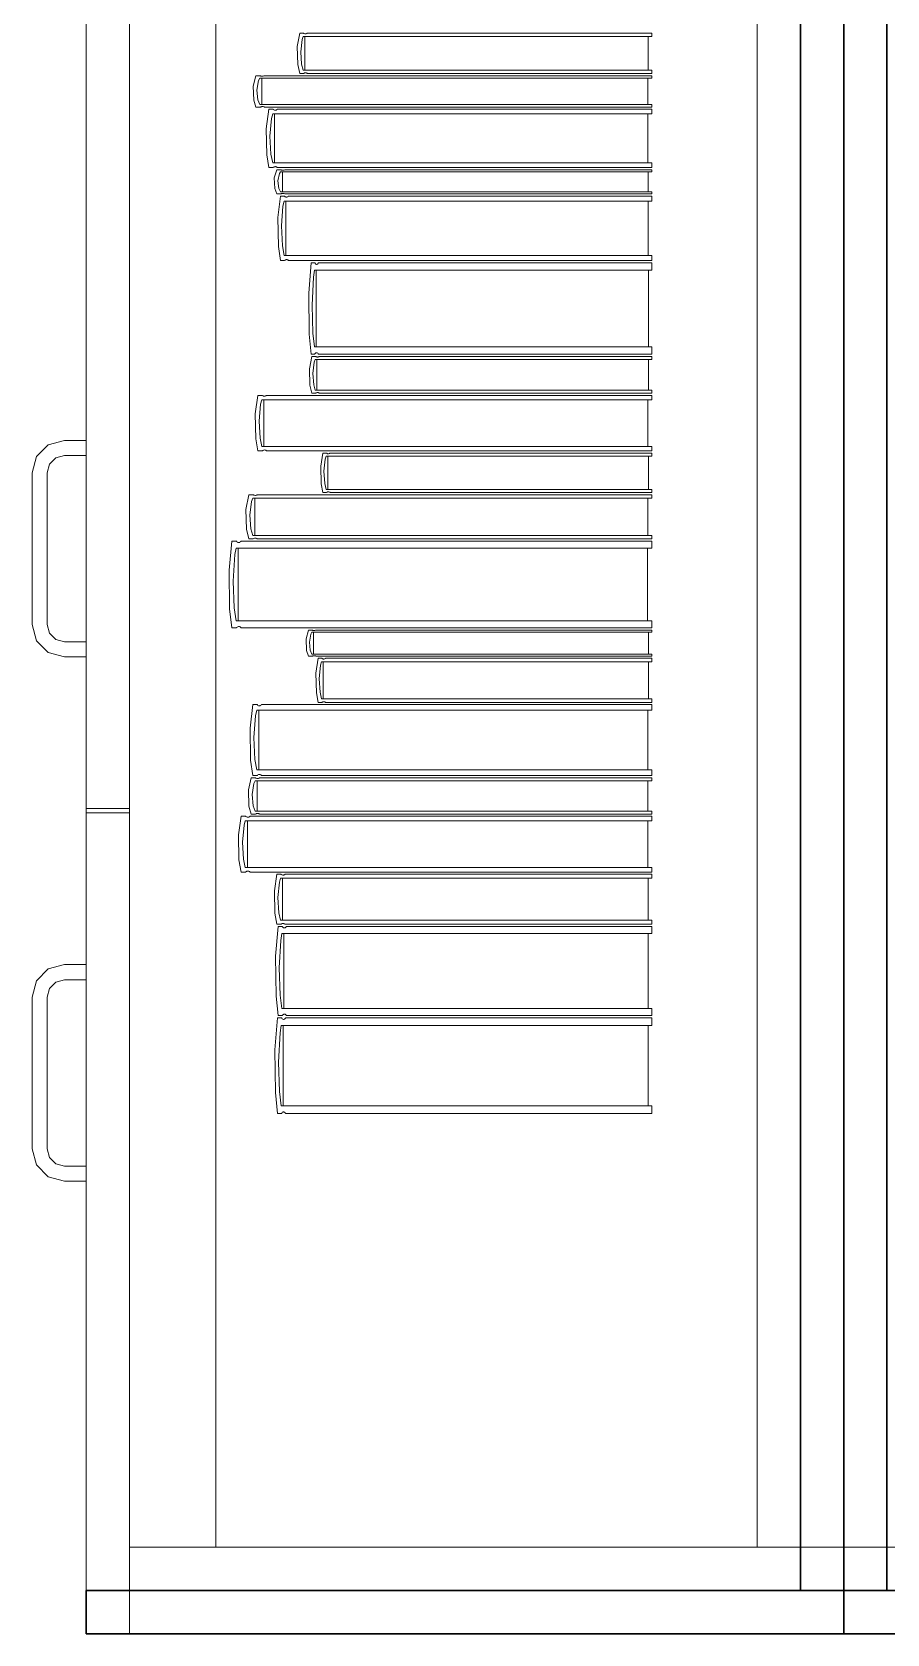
# Model space of a CAD drawing. Header units: inches. Extents: x -19 to 5698, y -728 to 92.
# Drawn here: x 105.296 to 105.691, y 33.5 to 34.24 of the extents above; entities that cross this region are included whole.
import ezdxf

# ---------------------------------------------------------------- set-up
doc = ezdxf.new("R2010")
doc.units = ezdxf.units.IN
doc.header["$MEASUREMENT"] = 0
doc.set_wipeout_variables(frame=1)
doc.linetypes.add('Wipeout_Contour', pattern=[1, 0, -1])
doc.layers.add('Interior - Mobiliario', color=7, linetype='Continuous')

msp = doc.modelspace()

# ---------------------------------------------------------------- linework, layer by layer
at = {"layer": 'Interior - Mobiliario', "color": 175, "linetype": 'Continuous', "lineweight": 13}
for p, q in [((105.34118, 33.52), (105.34118, 34.98)), ((105.65118, 34.98), (105.65118, 33.52)), ((105.69118, 34.98), (105.69118, 33.52)), ((105.34118, 33.54), (105.34118, 34.96)), ((105.38118, 34.96), (105.38118, 33.54)), ((105.63118, 33.54), (105.63118, 34.96)), ((105.32118, 34.24), (105.32118, 33.881)), ((105.34118, 34.24), (105.34118, 33.881)), ((105.41875, 34.23278), (105.41984, 34.239)), ((105.41984, 34.239), (105.42161, 34.239)), ((105.42161, 34.239), (105.42175, 34.2389)), ((105.42175, 34.2389), (105.42196, 34.23879)), ((105.42312, 34.23881), (105.42332, 34.23893)), ((105.42332, 34.23893), (105.42341, 34.239)), ((105.42341, 34.239), (105.58252, 34.239)), ((105.58252, 34.239), (105.58252, 34.23751)), ((105.41895, 34.22444), (105.41875, 34.23278)), ((105.42099, 34.23609), (105.42031, 34.23038)), ((105.42147, 34.23751), (105.42099, 34.23609)), ((105.58252, 34.23751), (105.42147, 34.23751)), ((105.42196, 34.23879), (105.42218, 34.23872)), ((105.42218, 34.23872), (105.42242, 34.23869)), ((105.42228, 34.22184), (105.42228, 34.23751)), ((105.42242, 34.23869), (105.42266, 34.23869)), ((105.42266, 34.23869), (105.4229, 34.23874)), ((105.4229, 34.23874), (105.42312, 34.23881)), ((105.5809, 34.23751), (105.5809, 34.22184)), ((105.41984, 34.22035), (105.41895, 34.22444)), ((105.42031, 34.23038), (105.42072, 34.22464)), ((105.42072, 34.22464), (105.42147, 34.22184)), ((105.39837, 34.21451), (105.3996, 34.21935)), ((105.3996, 34.21935), (105.40158, 34.21935)), ((105.40088, 34.21709), (105.40012, 34.21264)), ((105.40142, 34.21819), (105.40088, 34.21709)), ((105.58252, 34.21819), (105.40142, 34.21819)), ((105.40158, 34.21935), (105.40173, 34.21928)), ((105.40173, 34.21928), (105.40197, 34.21919)), ((105.40197, 34.21919), (105.40223, 34.21914)), ((105.40223, 34.21914), (105.40249, 34.21911)), ((105.40234, 34.206), (105.40234, 34.21819)), ((105.40249, 34.21911), (105.40276, 34.21911)), ((105.40276, 34.21911), (105.40303, 34.21915)), ((105.40303, 34.21915), (105.40328, 34.21921)), ((105.40328, 34.21921), (105.40351, 34.2193)), ((105.40351, 34.2193), (105.40361, 34.21935)), ((105.40361, 34.21935), (105.58252, 34.21935)), ((105.42161, 34.22035), (105.41984, 34.22035)), ((105.42147, 34.22184), (105.58252, 34.22184)), ((105.4217, 34.22043), (105.42161, 34.22035)), ((105.42191, 34.22054), (105.4217, 34.22043)), ((105.42213, 34.22062), (105.42191, 34.22054)), ((105.42237, 34.22066), (105.42213, 34.22062)), ((105.42261, 34.22066), (105.42237, 34.22066)), ((105.42284, 34.22063), (105.42261, 34.22066)), ((105.42307, 34.22056), (105.42284, 34.22063)), ((105.42328, 34.22045), (105.42307, 34.22056)), ((105.42341, 34.22035), (105.42328, 34.22045)), ((105.58252, 34.22035), (105.42341, 34.22035)), ((105.5807, 34.21819), (105.5807, 34.206)), ((105.58252, 34.22184), (105.58252, 34.22035)), ((105.58252, 34.21935), (105.58252, 34.21819)), ((105.39859, 34.20802), (105.39837, 34.21451)), ((105.40012, 34.21264), (105.40058, 34.20817)), ((105.3996, 34.20483), (105.39859, 34.20802)), ((105.40158, 34.20483), (105.3996, 34.20483)), ((105.40058, 34.20817), (105.40142, 34.206)), ((105.40142, 34.206), (105.58252, 34.206)), ((105.40169, 34.20489), (105.40158, 34.20483)), ((105.40192, 34.20498), (105.40169, 34.20489)), ((105.40217, 34.20504), (105.40192, 34.20498)), ((105.40243, 34.20507), (105.40217, 34.20504)), ((105.4027, 34.20508), (105.40243, 34.20507)), ((105.40297, 34.20505), (105.4027, 34.20508)), ((105.40322, 34.20499), (105.40297, 34.20505)), ((105.40346, 34.20491), (105.40322, 34.20499)), ((105.40361, 34.20483), (105.40346, 34.20491)), ((105.58252, 34.20483), (105.40361, 34.20483)), ((105.40442, 34.19485), (105.40561, 34.20383)), ((105.40561, 34.20383), (105.40753, 34.20383)), ((105.40753, 34.20383), (105.40767, 34.20369)), ((105.40767, 34.20369), (105.4079, 34.20354)), ((105.4079, 34.20354), (105.40815, 34.20343)), ((105.40815, 34.20343), (105.40841, 34.20338)), ((105.40841, 34.20338), (105.40867, 34.20339)), ((105.40867, 34.20339), (105.40892, 34.20345)), ((105.40892, 34.20345), (105.40917, 34.20357)), ((105.40917, 34.20357), (105.40939, 34.20373)), ((105.40939, 34.20373), (105.40949, 34.20383)), ((105.40949, 34.20383), (105.58252, 34.20383)), ((105.58252, 34.206), (105.58252, 34.20483)), ((105.58252, 34.20383), (105.58252, 34.20168)), ((105.40464, 34.18281), (105.40442, 34.19485)), ((105.40685, 34.19964), (105.40611, 34.19138)), ((105.40737, 34.20168), (105.40685, 34.19964)), ((105.58252, 34.20168), (105.40737, 34.20168)), ((105.40826, 34.17906), (105.40826, 34.20168)), ((105.40826, 34.20168), (105.58076, 34.20168)), ((105.58076, 34.20168), (105.58076, 34.17906)), ((105.40611, 34.19138), (105.40656, 34.18309)), ((105.40561, 34.17691), (105.40464, 34.18281)), ((105.40656, 34.18309), (105.40737, 34.17906)), ((105.40753, 34.17691), (105.40561, 34.17691)), ((105.40737, 34.17906), (105.58252, 34.17906)), ((105.40763, 34.17701), (105.40753, 34.17691)), ((105.40785, 34.17717), (105.40763, 34.17701)), ((105.40809, 34.17729), (105.40785, 34.17717)), ((105.40835, 34.17735), (105.40809, 34.17729)), ((105.40809, 34.1722), (105.40925, 34.17591)), ((105.58076, 34.17906), (105.40826, 34.17906)), ((105.40861, 34.17736), (105.40835, 34.17735)), ((105.40887, 34.17731), (105.40861, 34.17736)), ((105.40911, 34.1772), (105.40887, 34.17731)), ((105.40934, 34.17705), (105.40911, 34.1772)), ((105.40925, 34.17591), (105.41114, 34.17591)), ((105.40949, 34.17691), (105.40934, 34.17705)), ((105.58252, 34.17691), (105.40949, 34.17691)), ((105.41047, 34.17417), (105.40975, 34.17077)), ((105.41099, 34.17502), (105.41047, 34.17417)), ((105.58252, 34.17502), (105.41099, 34.17502)), ((105.41114, 34.17591), (105.41128, 34.17585)), ((105.41128, 34.17585), (105.4115, 34.17578)), ((105.4115, 34.17578), (105.41175, 34.17574)), ((105.41175, 34.17574), (105.412, 34.17572)), ((105.41185, 34.16568), (105.41185, 34.17502)), ((105.412, 34.17572), (105.41225, 34.17572)), ((105.41225, 34.17572), (105.4125, 34.17575)), ((105.4125, 34.17575), (105.41274, 34.1758)), ((105.41274, 34.1758), (105.41296, 34.17586)), ((105.41296, 34.17586), (105.41306, 34.17591)), ((105.41306, 34.17591), (105.58252, 34.17591)), ((105.58079, 34.17502), (105.58079, 34.16568)), ((105.58252, 34.17906), (105.58252, 34.17691)), ((105.58252, 34.17591), (105.58252, 34.17502)), ((105.40831, 34.16723), (105.40809, 34.1722)), ((105.40925, 34.16479), (105.40831, 34.16723)), ((105.40975, 34.17077), (105.41019, 34.16734)), ((105.41019, 34.16734), (105.41099, 34.16568)), ((105.41099, 34.16568), (105.58252, 34.16568)), ((105.41145, 34.1649), (105.41123, 34.16483)), ((105.41169, 34.16495), (105.41145, 34.1649)), ((105.41194, 34.16497), (105.41169, 34.16495)), ((105.4122, 34.16498), (105.41194, 34.16497)), ((105.41245, 34.16496), (105.4122, 34.16498)), ((105.41269, 34.16491), (105.41245, 34.16496)), ((105.41291, 34.16485), (105.41269, 34.16491)), ((105.58252, 34.16568), (105.58252, 34.16479)), ((105.41114, 34.16479), (105.40925, 34.16479)), ((105.40977, 34.15384), (105.41093, 34.16379)), ((105.41093, 34.16379), (105.41279, 34.16379)), ((105.41123, 34.16483), (105.41114, 34.16479)), ((105.41213, 34.15914), (105.41142, 34.14999)), ((105.41264, 34.1614), (105.41213, 34.15914)), ((105.58252, 34.1614), (105.41264, 34.1614)), ((105.41279, 34.16379), (105.41293, 34.16363)), ((105.41306, 34.16479), (105.41291, 34.16485)), ((105.41293, 34.16363), (105.41316, 34.16346)), ((105.58252, 34.16479), (105.41306, 34.16479)), ((105.41316, 34.16346), (105.41339, 34.16335)), ((105.41339, 34.16335), (105.41364, 34.16329)), ((105.4135, 34.13634), (105.4135, 34.1614)), ((105.41364, 34.16329), (105.4139, 34.1633)), ((105.4139, 34.1633), (105.41415, 34.16337)), ((105.41415, 34.16337), (105.41438, 34.16349)), ((105.41438, 34.16349), (105.4146, 34.16368)), ((105.4146, 34.16368), (105.41469, 34.16379)), ((105.41469, 34.16379), (105.58252, 34.16379)), ((105.58081, 34.1614), (105.58081, 34.13634)), ((105.58252, 34.16379), (105.58252, 34.1614)), ((105.40999, 34.1405), (105.40977, 34.15384)), ((105.41142, 34.14999), (105.41185, 34.14081)), ((105.41093, 34.13396), (105.40999, 34.1405)), ((105.41185, 34.14081), (105.41264, 34.13634)), ((105.41264, 34.13634), (105.58252, 34.13634)), ((105.58252, 34.13634), (105.58252, 34.13396)), ((105.41279, 34.13396), (105.41093, 34.13396)), ((105.41289, 34.13407), (105.41279, 34.13396)), ((105.4131, 34.13425), (105.41289, 34.13407)), ((105.41334, 34.13438), (105.4131, 34.13425)), ((105.41359, 34.13445), (105.41334, 34.13438)), ((105.41384, 34.13446), (105.41359, 34.13445)), ((105.41409, 34.1344), (105.41384, 34.13446)), ((105.41433, 34.13429), (105.41409, 34.1344)), ((105.41455, 34.13412), (105.41433, 34.13429)), ((105.41469, 34.13396), (105.41455, 34.13412)), ((105.58252, 34.13396), (105.41469, 34.13396)), ((105.42403, 34.11889), (105.42509, 34.13296)), ((105.42509, 34.13296), (105.4268, 34.13296)), ((105.42666, 34.12958), (105.42619, 34.12638)), ((105.58252, 34.12958), (105.42666, 34.12958)), ((105.4268, 34.13296), (105.42693, 34.13273)), ((105.42693, 34.13273), (105.42713, 34.13249)), ((105.42713, 34.13249), (105.42735, 34.13233)), ((105.42735, 34.13233), (105.42758, 34.13225)), ((105.42745, 34.09414), (105.42745, 34.12958)), ((105.42758, 34.13225), (105.42781, 34.13226)), ((105.42781, 34.13226), (105.42804, 34.13236)), ((105.42804, 34.13236), (105.42825, 34.13254)), ((105.42825, 34.13254), (105.42845, 34.13279)), ((105.42845, 34.13279), (105.42854, 34.13296)), ((105.42854, 34.13296), (105.58252, 34.13296)), ((105.58095, 34.12958), (105.58095, 34.09414)), ((105.58252, 34.13296), (105.58252, 34.12958)), ((105.42619, 34.12638), (105.42554, 34.11344)), ((105.42422, 34.10002), (105.42403, 34.11889)), ((105.42554, 34.11344), (105.42594, 34.10046)), ((105.42509, 34.09076), (105.42422, 34.10002)), ((105.42594, 34.10046), (105.42666, 34.09414)), ((105.42666, 34.09414), (105.58252, 34.09414)), ((105.42708, 34.09118), (105.42688, 34.09093)), ((105.4273, 34.09136), (105.42708, 34.09118)), ((105.42753, 34.09146), (105.4273, 34.09136)), ((105.42776, 34.09147), (105.42753, 34.09146)), ((105.42799, 34.09139), (105.42776, 34.09147)), ((105.42821, 34.09123), (105.42799, 34.09139)), ((105.42841, 34.09099), (105.42821, 34.09123)), ((105.42854, 34.09076), (105.42841, 34.09099)), ((105.58252, 34.09414), (105.58252, 34.09076)), ((105.42442, 34.0841), (105.42547, 34.08976)), ((105.42461, 34.07651), (105.42442, 34.0841)), ((105.4268, 34.09076), (105.42509, 34.09076)), ((105.42547, 34.08976), (105.42718, 34.08976)), ((105.42658, 34.08712), (105.42592, 34.08191)), ((105.42704, 34.0884), (105.42658, 34.08712)), ((105.42688, 34.09093), (105.4268, 34.09076)), ((105.58252, 34.0884), (105.42704, 34.0884)), ((105.42718, 34.08976), (105.42731, 34.08967)), ((105.42731, 34.08967), (105.42751, 34.08958)), ((105.42751, 34.08958), (105.42773, 34.08951)), ((105.42773, 34.08951), (105.42796, 34.08948)), ((105.42783, 34.07414), (105.42783, 34.0884)), ((105.42796, 34.08948), (105.42819, 34.08948)), ((105.42819, 34.08948), (105.42842, 34.08952)), ((105.42842, 34.08952), (105.42863, 34.08959)), ((105.58252, 34.09076), (105.42854, 34.09076)), ((105.42863, 34.08959), (105.42883, 34.0897)), ((105.42883, 34.0897), (105.42892, 34.08976)), ((105.42892, 34.08976), (105.58252, 34.08976)), ((105.58095, 34.0884), (105.58095, 34.07414)), ((105.58252, 34.08976), (105.58252, 34.0884)), ((105.42547, 34.07278), (105.42461, 34.07651)), ((105.42592, 34.08191), (105.42632, 34.07668)), ((105.42632, 34.07668), (105.42704, 34.07414)), ((105.39932, 34.06323), (105.40054, 34.07178)), ((105.40054, 34.07178), (105.40252, 34.07178)), ((105.40236, 34.06973), (105.40182, 34.06778)), ((105.58252, 34.06973), (105.40236, 34.06973)), ((105.40252, 34.07178), (105.40267, 34.07164)), ((105.40267, 34.07164), (105.4029, 34.0715)), ((105.4029, 34.0715), (105.40315, 34.0714)), ((105.40315, 34.0714), (105.40342, 34.07135)), ((105.40327, 34.04818), (105.40327, 34.06973)), ((105.40342, 34.07135), (105.40369, 34.07136)), ((105.40369, 34.07136), (105.40395, 34.07142)), ((105.40395, 34.07142), (105.4042, 34.07153)), ((105.4042, 34.07153), (105.40443, 34.07168)), ((105.40443, 34.07168), (105.40453, 34.07178)), ((105.40453, 34.07178), (105.58252, 34.07178)), ((105.42718, 34.07278), (105.42547, 34.07278)), ((105.42704, 34.07414), (105.58252, 34.07414)), ((105.42727, 34.07285), (105.42718, 34.07278)), ((105.42746, 34.07295), (105.42727, 34.07285)), ((105.42768, 34.07302), (105.42746, 34.07295)), ((105.42791, 34.07306), (105.42768, 34.07302)), ((105.42814, 34.07307), (105.42791, 34.07306)), ((105.42837, 34.07303), (105.42814, 34.07307)), ((105.42859, 34.07297), (105.42837, 34.07303)), ((105.42879, 34.07287), (105.42859, 34.07297)), ((105.42892, 34.07278), (105.42879, 34.07287)), ((105.58252, 34.07278), (105.42892, 34.07278)), ((105.5807, 34.06973), (105.5807, 34.04818)), ((105.58252, 34.07414), (105.58252, 34.07278)), ((105.58252, 34.07178), (105.58252, 34.06973)), ((105.39954, 34.05175), (105.39932, 34.06323)), ((105.40182, 34.06778), (105.40106, 34.05992)), ((105.40106, 34.05992), (105.40152, 34.05202)), ((105.29819, 34.0435), (105.30368, 34.04899)), ((105.30368, 34.04899), (105.31118, 34.051)), ((105.31118, 34.051), (105.32118, 34.051)), ((105.32118, 34.051), (105.32118, 34.044)), ((105.40054, 34.04613), (105.39954, 34.05175)), ((105.40152, 34.05202), (105.40236, 34.04818)), ((105.40236, 34.04818), (105.58252, 34.04818)), ((105.58252, 34.04818), (105.58252, 34.04613)), ((105.29618, 34.036), (105.29819, 34.0435)), ((105.30425, 34.04), (105.30318, 34.036)), ((105.30718, 34.04293), (105.30425, 34.04)), ((105.31118, 34.044), (105.30718, 34.04293)), ((105.32118, 34.044), (105.31118, 34.044)), ((105.40252, 34.04613), (105.40054, 34.04613)), ((105.40262, 34.04623), (105.40252, 34.04613)), ((105.40285, 34.04638), (105.40262, 34.04623)), ((105.4031, 34.04649), (105.40285, 34.04638)), ((105.40336, 34.04655), (105.4031, 34.04649)), ((105.40363, 34.04656), (105.40336, 34.04655)), ((105.40389, 34.04651), (105.40363, 34.04656)), ((105.40415, 34.04641), (105.40389, 34.04651)), ((105.40438, 34.04627), (105.40415, 34.04641)), ((105.40453, 34.04613), (105.40438, 34.04627)), ((105.58252, 34.04613), (105.40453, 34.04613)), ((105.42955, 34.03906), (105.43057, 34.04513)), ((105.43057, 34.04513), (105.43222, 34.04513)), ((105.43164, 34.04229), (105.43101, 34.03671)), ((105.43209, 34.04367), (105.43164, 34.04229)), ((105.58252, 34.04367), (105.43209, 34.04367)), ((105.43222, 34.04513), (105.43235, 34.04503)), ((105.43235, 34.04503), (105.43255, 34.04493)), ((105.43255, 34.04493), (105.43276, 34.04486)), ((105.43276, 34.04486), (105.43298, 34.04482)), ((105.43285, 34.02839), (105.43285, 34.04367)), ((105.43298, 34.04482), (105.4332, 34.04483)), ((105.4332, 34.04483), (105.43342, 34.04487)), ((105.43342, 34.04487), (105.43363, 34.04495)), ((105.43363, 34.04495), (105.43382, 34.04506)), ((105.43382, 34.04506), (105.43391, 34.04513)), ((105.43391, 34.04513), (105.58252, 34.04513)), ((105.58101, 34.04367), (105.58101, 34.02839)), ((105.58252, 34.04513), (105.58252, 34.04367)), ((105.29618, 33.966), (105.29618, 34.036)), ((105.30318, 34.036), (105.30318, 33.966)), ((105.42974, 34.03092), (105.42955, 34.03906)), ((105.43101, 34.03671), (105.43139, 34.03111)), ((105.39503, 34.01912), (105.39628, 34.02593)), ((105.39628, 34.02593), (105.39831, 34.02593)), ((105.39831, 34.02593), (105.39846, 34.02583)), ((105.39846, 34.02583), (105.3987, 34.02571)), ((105.3987, 34.02571), (105.39896, 34.02563)), ((105.39896, 34.02563), (105.39923, 34.02559)), ((105.39923, 34.02559), (105.39951, 34.0256)), ((105.39951, 34.0256), (105.39978, 34.02564)), ((105.39978, 34.02564), (105.40003, 34.02573)), ((105.40003, 34.02573), (105.40027, 34.02586)), ((105.40027, 34.02586), (105.40037, 34.02593)), ((105.40037, 34.02593), (105.58252, 34.02593)), ((105.43057, 34.02693), (105.42974, 34.03092)), ((105.43222, 34.02693), (105.43057, 34.02693)), ((105.43139, 34.03111), (105.43209, 34.02839)), ((105.43209, 34.02839), (105.58252, 34.02839)), ((105.43231, 34.02701), (105.43222, 34.02693)), ((105.4325, 34.02712), (105.43231, 34.02701)), ((105.43271, 34.02719), (105.4325, 34.02712)), ((105.43293, 34.02723), (105.43271, 34.02719)), ((105.43315, 34.02724), (105.43293, 34.02723)), ((105.43337, 34.02721), (105.43315, 34.02724)), ((105.43359, 34.02714), (105.43337, 34.02721)), ((105.43378, 34.02703), (105.43359, 34.02714)), ((105.43391, 34.02693), (105.43378, 34.02703)), ((105.58252, 34.02693), (105.43391, 34.02693)), ((105.58252, 34.02839), (105.58252, 34.02693)), ((105.58252, 34.02593), (105.58252, 34.0243)), ((105.39527, 34.00997), (105.39503, 34.01912)), ((105.39759, 34.02275), (105.39682, 34.01648)), ((105.39815, 34.0243), (105.39759, 34.02275)), ((105.58252, 34.0243), (105.39815, 34.0243)), ((105.39908, 34.00712), (105.39908, 34.0243)), ((105.58066, 34.0243), (105.58066, 34.00712)), ((105.39628, 34.00549), (105.39527, 34.00997)), ((105.39682, 34.01648), (105.39729, 34.01018)), ((105.39729, 34.01018), (105.39815, 34.00712)), ((105.38721, 33.99113), (105.38852, 34.00449)), ((105.38852, 34.00449), (105.39062, 34.00449)), ((105.39062, 34.00449), (105.39078, 34.00427)), ((105.39078, 34.00427), (105.39103, 34.00404)), ((105.39103, 34.00404), (105.3913, 34.00389)), ((105.3913, 34.00389), (105.39159, 34.00382)), ((105.39159, 34.00382), (105.39187, 34.00383)), ((105.39187, 34.00383), (105.39215, 34.00392)), ((105.39215, 34.00392), (105.39242, 34.00409)), ((105.39242, 34.00409), (105.39266, 34.00433)), ((105.39266, 34.00433), (105.39277, 34.00449)), ((105.39277, 34.00449), (105.58252, 34.00449)), ((105.39831, 34.00549), (105.39628, 34.00549)), ((105.39815, 34.00712), (105.58252, 34.00712)), ((105.39841, 34.00556), (105.39831, 34.00549)), ((105.39865, 34.00569), (105.39841, 34.00556)), ((105.3989, 34.00578), (105.39865, 34.00569)), ((105.39917, 34.00582), (105.3989, 34.00578)), ((105.39945, 34.00583), (105.39917, 34.00582)), ((105.39972, 34.00579), (105.39945, 34.00583)), ((105.39998, 34.00571), (105.39972, 34.00579)), ((105.40022, 34.00559), (105.39998, 34.00571)), ((105.40037, 34.00549), (105.40022, 34.00559)), ((105.58252, 34.00549), (105.40037, 34.00549)), ((105.58252, 34.00712), (105.58252, 34.00549)), ((105.58252, 34.00449), (105.58252, 34.00128)), ((105.38988, 33.99824), (105.38907, 33.98596)), ((105.39046, 34.00128), (105.38988, 33.99824)), ((105.58252, 34.00128), (105.39046, 34.00128)), ((105.39143, 33.96764), (105.39143, 34.00128)), ((105.58058, 34.00128), (105.58058, 33.96764)), ((105.38745, 33.97322), (105.38721, 33.99113)), ((105.38907, 33.98596), (105.38956, 33.97363)), ((105.38852, 33.96443), (105.38745, 33.97322)), ((105.38956, 33.97363), (105.39046, 33.96764)), ((105.29819, 33.9585), (105.29618, 33.966)), ((105.30318, 33.966), (105.30425, 33.962)), ((105.39046, 33.96764), (105.58252, 33.96764)), ((105.58252, 33.96764), (105.58252, 33.96443)), ((105.30368, 33.95301), (105.29819, 33.9585)), ((105.30425, 33.962), (105.30718, 33.95907)), ((105.30718, 33.95907), (105.31118, 33.958)), ((105.31118, 33.958), (105.32118, 33.958)), ((105.32118, 33.958), (105.32118, 33.951)), ((105.39062, 33.96443), (105.38852, 33.96443)), ((105.39073, 33.96459), (105.39062, 33.96443)), ((105.39098, 33.96483), (105.39073, 33.96459)), ((105.39124, 33.965), (105.39098, 33.96483)), ((105.39152, 33.96509), (105.39124, 33.965)), ((105.39181, 33.9651), (105.39152, 33.96509)), ((105.39209, 33.96503), (105.39181, 33.9651)), ((105.39236, 33.96488), (105.39209, 33.96503)), ((105.39261, 33.96465), (105.39236, 33.96488)), ((105.39277, 33.96443), (105.39261, 33.96465)), ((105.58252, 33.96443), (105.39277, 33.96443)), ((105.42283, 33.95942), (105.4239, 33.96343)), ((105.42303, 33.95403), (105.42283, 33.95942)), ((105.4239, 33.96343), (105.42562, 33.96343)), ((105.42501, 33.96156), (105.42435, 33.95786)), ((105.42435, 33.95786), (105.42476, 33.95416)), ((105.42548, 33.96247), (105.42501, 33.96156)), ((105.58252, 33.96247), (105.42548, 33.96247)), ((105.42562, 33.96343), (105.42575, 33.96337)), ((105.42575, 33.96337), (105.42596, 33.9633)), ((105.42596, 33.9633), (105.42618, 33.96325)), ((105.42618, 33.96325), (105.42641, 33.96323)), ((105.42628, 33.95236), (105.42628, 33.96247)), ((105.42641, 33.96323), (105.42664, 33.96323)), ((105.42664, 33.96323), (105.42687, 33.96326)), ((105.42687, 33.96326), (105.42709, 33.96331)), ((105.42709, 33.96331), (105.42729, 33.96339)), ((105.42729, 33.96339), (105.42738, 33.96343)), ((105.42738, 33.96343), (105.58252, 33.96343)), ((105.58094, 33.96247), (105.58094, 33.95236)), ((105.58252, 33.96343), (105.58252, 33.96247)), ((105.31118, 33.951), (105.30368, 33.95301)), ((105.32118, 33.951), (105.31118, 33.951)), ((105.4239, 33.95139), (105.42303, 33.95403)), ((105.42562, 33.95139), (105.4239, 33.95139)), ((105.42476, 33.95416), (105.42548, 33.95236)), ((105.42548, 33.95236), (105.58252, 33.95236)), ((105.42571, 33.95144), (105.42562, 33.95139)), ((105.42591, 33.95151), (105.42571, 33.95144)), ((105.42613, 33.95156), (105.42591, 33.95151)), ((105.42636, 33.95159), (105.42613, 33.95156)), ((105.42659, 33.95159), (105.42636, 33.95159)), ((105.42682, 33.95157), (105.42659, 33.95159)), ((105.42704, 33.95153), (105.42682, 33.95157)), ((105.42725, 33.95146), (105.42704, 33.95153)), ((105.42738, 33.95139), (105.42725, 33.95146)), ((105.58252, 33.95139), (105.42738, 33.95139)), ((105.58252, 33.95236), (105.58252, 33.95139)), ((105.42738, 33.9436), (105.42841, 33.95039)), ((105.42757, 33.93448), (105.42738, 33.9436)), ((105.42841, 33.95039), (105.43009, 33.95039)), ((105.4295, 33.94722), (105.42885, 33.94097)), ((105.42995, 33.94876), (105.4295, 33.94722)), ((105.58252, 33.94876), (105.42995, 33.94876)), ((105.43009, 33.95039), (105.43021, 33.95028)), ((105.43021, 33.95028), (105.43041, 33.95017)), ((105.43041, 33.95017), (105.43063, 33.95009)), ((105.43063, 33.95009), (105.43085, 33.95005)), ((105.43072, 33.93164), (105.43072, 33.94876)), ((105.43085, 33.95005), (105.43108, 33.95006)), ((105.43108, 33.95006), (105.4313, 33.9501)), ((105.4313, 33.9501), (105.43151, 33.95019)), ((105.43151, 33.95019), (105.43171, 33.95031)), ((105.43171, 33.95031), (105.43179, 33.95039)), ((105.43179, 33.95039), (105.58252, 33.95039)), ((105.58098, 33.94876), (105.58098, 33.93164)), ((105.58252, 33.95039), (105.58252, 33.94876)), ((105.42885, 33.94097), (105.42924, 33.9347)), ((105.39695, 33.91808), (105.39818, 33.92901)), ((105.39818, 33.92901), (105.40019, 33.92901)), ((105.40019, 33.92901), (105.40034, 33.92884)), ((105.40034, 33.92884), (105.40058, 33.92865)), ((105.40058, 33.92865), (105.40083, 33.92853)), ((105.40083, 33.92853), (105.4011, 33.92847)), ((105.4011, 33.92847), (105.40137, 33.92847)), ((105.40137, 33.92847), (105.40164, 33.92855)), ((105.40164, 33.92855), (105.40189, 33.92869)), ((105.40189, 33.92869), (105.40213, 33.92889)), ((105.40213, 33.92889), (105.40223, 33.92901)), ((105.40223, 33.92901), (105.58252, 33.92901)), ((105.42841, 33.93001), (105.42757, 33.93448)), ((105.43009, 33.93001), (105.42841, 33.93001)), ((105.42924, 33.9347), (105.42995, 33.93164)), ((105.42995, 33.93164), (105.58252, 33.93164)), ((105.43017, 33.93009), (105.43009, 33.93001)), ((105.43037, 33.93022), (105.43017, 33.93009)), ((105.43058, 33.9303), (105.43037, 33.93022)), ((105.4308, 33.93035), (105.43058, 33.9303)), ((105.43103, 33.93036), (105.4308, 33.93035)), ((105.43125, 33.93032), (105.43103, 33.93036)), ((105.43147, 33.93024), (105.43125, 33.93032)), ((105.43167, 33.93012), (105.43147, 33.93024)), ((105.43179, 33.93001), (105.43167, 33.93012)), ((105.58252, 33.93001), (105.43179, 33.93001)), ((105.58252, 33.93164), (105.58252, 33.93001)), ((105.58252, 33.92901), (105.58252, 33.92639)), ((105.39948, 33.9239), (105.39871, 33.91385)), ((105.40003, 33.92639), (105.39948, 33.9239)), ((105.58252, 33.92639), (105.40003, 33.92639)), ((105.40095, 33.89884), (105.40095, 33.92639)), ((105.58068, 33.92639), (105.58068, 33.89884)), ((105.39718, 33.90341), (105.39695, 33.91808)), ((105.39871, 33.91385), (105.39918, 33.90375)), ((105.39818, 33.89622), (105.39718, 33.90341)), ((105.39918, 33.90375), (105.40003, 33.89884)), ((105.40003, 33.89884), (105.58252, 33.89884)), ((105.58252, 33.89884), (105.58252, 33.89622)), ((105.39613, 33.88962), (105.39737, 33.89522)), ((105.39737, 33.89522), (105.39938, 33.89522)), ((105.39867, 33.8926), (105.3979, 33.88746)), ((105.40019, 33.89622), (105.39818, 33.89622)), ((105.39922, 33.89387), (105.39867, 33.8926)), ((105.58252, 33.89387), (105.39922, 33.89387)), ((105.39938, 33.89522), (105.39953, 33.89513)), ((105.39953, 33.89513), (105.39977, 33.89503)), ((105.39977, 33.89503), (105.40003, 33.89497)), ((105.40003, 33.89497), (105.4003, 33.89494)), ((105.40015, 33.87979), (105.40015, 33.89387)), ((105.40029, 33.89634), (105.40019, 33.89622)), ((105.40052, 33.89654), (105.40029, 33.89634)), ((105.4003, 33.89494), (105.40057, 33.89494)), ((105.40078, 33.89668), (105.40052, 33.89654)), ((105.40057, 33.89494), (105.40084, 33.89498)), ((105.40104, 33.89676), (105.40078, 33.89668)), ((105.40084, 33.89498), (105.4011, 33.89505)), ((105.40132, 33.89676), (105.40104, 33.89676)), ((105.4011, 33.89505), (105.40133, 33.89515)), ((105.40158, 33.8967), (105.40132, 33.89676)), ((105.40133, 33.89515), (105.40143, 33.89522)), ((105.40143, 33.89522), (105.58252, 33.89522)), ((105.40184, 33.89658), (105.40158, 33.8967)), ((105.40208, 33.89639), (105.40184, 33.89658)), ((105.40223, 33.89622), (105.40208, 33.89639)), ((105.58252, 33.89622), (105.40223, 33.89622)), ((105.58067, 33.89387), (105.58067, 33.87979)), ((105.58252, 33.89522), (105.58252, 33.89387)), ((105.39636, 33.88213), (105.39613, 33.88962)), ((105.3979, 33.88746), (105.39837, 33.8823)), ((105.32118, 33.881), (105.34118, 33.881)), ((105.32118, 33.879), (105.34118, 33.879)), ((105.39155, 33.86887), (105.39283, 33.87745)), ((105.39283, 33.87745), (105.39489, 33.87745)), ((105.39489, 33.87745), (105.39504, 33.87731)), ((105.39504, 33.87731), (105.39529, 33.87717)), ((105.39529, 33.87717), (105.39555, 33.87707)), ((105.39555, 33.87707), (105.39583, 33.87702)), ((105.39583, 33.87702), (105.39611, 33.87703)), ((105.39611, 33.87703), (105.39638, 33.87708)), ((105.39737, 33.87845), (105.39636, 33.88213)), ((105.39638, 33.87708), (105.39664, 33.87719)), ((105.39664, 33.87719), (105.39688, 33.87735)), ((105.39688, 33.87735), (105.39699, 33.87745)), ((105.39699, 33.87745), (105.58252, 33.87745)), ((105.39938, 33.87845), (105.39737, 33.87845)), ((105.39837, 33.8823), (105.39922, 33.87979)), ((105.39922, 33.87979), (105.58252, 33.87979)), ((105.39948, 33.87852), (105.39938, 33.87845)), ((105.39972, 33.87862), (105.39948, 33.87852)), ((105.39997, 33.87869), (105.39972, 33.87862)), ((105.40024, 33.87873), (105.39997, 33.87869)), ((105.40051, 33.87873), (105.40024, 33.87873)), ((105.40078, 33.8787), (105.40051, 33.87873)), ((105.40104, 33.87864), (105.40078, 33.8787)), ((105.40128, 33.87854), (105.40104, 33.87864)), ((105.40143, 33.87845), (105.40128, 33.87854)), ((105.58252, 33.87845), (105.40143, 33.87845)), ((105.58252, 33.87979), (105.58252, 33.87845)), ((105.58252, 33.87745), (105.58252, 33.87539)), ((105.39416, 33.87344), (105.39337, 33.86555)), ((105.39472, 33.87539), (105.39416, 33.87344)), ((105.58252, 33.87539), (105.39472, 33.87539)), ((105.39567, 33.85377), (105.39567, 33.87539)), ((105.58063, 33.87539), (105.58063, 33.85377)), ((105.39179, 33.85735), (105.39155, 33.86887)), ((105.39337, 33.86555), (105.39385, 33.85762)), ((105.39283, 33.85171), (105.39179, 33.85735)), ((105.39385, 33.85762), (105.39472, 33.85377)), ((105.39489, 33.85171), (105.39283, 33.85171)), ((105.39472, 33.85377), (105.58252, 33.85377)), ((105.39499, 33.85181), (105.39489, 33.85171)), ((105.39523, 33.85197), (105.39499, 33.85181)), ((105.39549, 33.85207), (105.39523, 33.85197)), ((105.39577, 33.85213), (105.39549, 33.85207)), ((105.39605, 33.85214), (105.39577, 33.85213)), ((105.39632, 33.85209), (105.39605, 33.85214)), ((105.39659, 33.85199), (105.39632, 33.85209)), ((105.39683, 33.85185), (105.39659, 33.85199)), ((105.39699, 33.85171), (105.39683, 33.85185)), ((105.58252, 33.85171), (105.39699, 33.85171)), ((105.40816, 33.84301), (105.40932, 33.85071)), ((105.40932, 33.85071), (105.4112, 33.85071)), ((105.41054, 33.84711), (105.40981, 33.84003)), ((105.41105, 33.84886), (105.41054, 33.84711)), ((105.58252, 33.84886), (105.41105, 33.84886)), ((105.4112, 33.85071), (105.41134, 33.85059)), ((105.41134, 33.85059), (105.41157, 33.85045)), ((105.41157, 33.85045), (105.41181, 33.85037)), ((105.41181, 33.85037), (105.41206, 33.85032)), ((105.41192, 33.82946), (105.41192, 33.84886)), ((105.41206, 33.85032), (105.41232, 33.85033)), ((105.41232, 33.85033), (105.41257, 33.85038)), ((105.41257, 33.85038), (105.41281, 33.85048)), ((105.41281, 33.85048), (105.41302, 33.85062)), ((105.41302, 33.85062), (105.41312, 33.85071)), ((105.41312, 33.85071), (105.58252, 33.85071)), ((105.58079, 33.84886), (105.58079, 33.82946)), ((105.58252, 33.85377), (105.58252, 33.85171)), ((105.58252, 33.85071), (105.58252, 33.84886)), ((105.40837, 33.83268), (105.40816, 33.84301)), ((105.40981, 33.84003), (105.41025, 33.83292)), ((105.40932, 33.82762), (105.40837, 33.83268)), ((105.41025, 33.83292), (105.41105, 33.82946)), ((105.40875, 33.81289), (105.40991, 33.82662)), ((105.4112, 33.82762), (105.40932, 33.82762)), ((105.40991, 33.82662), (105.41178, 33.82662)), ((105.41105, 33.82946), (105.58252, 33.82946)), ((105.4113, 33.82771), (105.4112, 33.82762)), ((105.41152, 33.82785), (105.4113, 33.82771)), ((105.41175, 33.82794), (105.41152, 33.82785)), ((105.41201, 33.828), (105.41175, 33.82794)), ((105.41178, 33.82662), (105.41193, 33.8264)), ((105.41193, 33.8264), (105.41215, 33.82616)), ((105.41226, 33.828), (105.41201, 33.828)), ((105.41215, 33.82616), (105.41239, 33.826)), ((105.41251, 33.82796), (105.41226, 33.828)), ((105.41239, 33.826), (105.41264, 33.82593)), ((105.41275, 33.82787), (105.41251, 33.82796)), ((105.41264, 33.82593), (105.41289, 33.82594)), ((105.41298, 33.82774), (105.41275, 33.82787)), ((105.41289, 33.82594), (105.41314, 33.82603)), ((105.41312, 33.82762), (105.41298, 33.82774)), ((105.58252, 33.82762), (105.41312, 33.82762)), ((105.41314, 33.82603), (105.41338, 33.82621)), ((105.41338, 33.82621), (105.4136, 33.82646)), ((105.4136, 33.82646), (105.41369, 33.82662)), ((105.41369, 33.82662), (105.58252, 33.82662)), ((105.58252, 33.82946), (105.58252, 33.82762)), ((105.58252, 33.82662), (105.58252, 33.82332)), ((105.41112, 33.8202), (105.4104, 33.80758)), ((105.41163, 33.82332), (105.41112, 33.8202)), ((105.58252, 33.82332), (105.41163, 33.82332)), ((105.4125, 33.78875), (105.4125, 33.82332)), ((105.5808, 33.82332), (105.5808, 33.78875)), ((105.40896, 33.79449), (105.40875, 33.81289)), ((105.30368, 33.80699), (105.29819, 33.8015)), ((105.31118, 33.809), (105.30368, 33.80699)), ((105.32118, 33.809), (105.31118, 33.809)), ((105.32118, 33.802), (105.32118, 33.809)), ((105.4104, 33.80758), (105.41084, 33.79491)), ((105.29819, 33.8015), (105.29618, 33.794)), ((105.30318, 33.794), (105.30425, 33.798)), ((105.30425, 33.798), (105.30718, 33.80093)), ((105.30718, 33.80093), (105.31118, 33.802)), ((105.31118, 33.802), (105.32118, 33.802)), ((105.29618, 33.794), (105.29618, 33.724)), ((105.30318, 33.724), (105.30318, 33.794)), ((105.40991, 33.78546), (105.40896, 33.79449)), ((105.41084, 33.79491), (105.41163, 33.78875)), ((105.41163, 33.78875), (105.58252, 33.78875)), ((105.58252, 33.78875), (105.58252, 33.78546)), ((105.4084, 33.76972), (105.40956, 33.78446)), ((105.40956, 33.78446), (105.41144, 33.78446)), ((105.41178, 33.78546), (105.40991, 33.78546)), ((105.41129, 33.78092), (105.41078, 33.77757)), ((105.58252, 33.78092), (105.41129, 33.78092)), ((105.41144, 33.78446), (105.41158, 33.78422)), ((105.41158, 33.78422), (105.41181, 33.78397)), ((105.41188, 33.78562), (105.41178, 33.78546)), ((105.41181, 33.78397), (105.41205, 33.7838)), ((105.4121, 33.78587), (105.41188, 33.78562)), ((105.41205, 33.7838), (105.4123, 33.78372)), ((105.41233, 33.78604), (105.4121, 33.78587)), ((105.41215, 33.74381), (105.41215, 33.78092)), ((105.4123, 33.78372), (105.41255, 33.78373)), ((105.41258, 33.78614), (105.41233, 33.78604)), ((105.41255, 33.78373), (105.4128, 33.78383)), ((105.41284, 33.78615), (105.41258, 33.78614)), ((105.4128, 33.78383), (105.41304, 33.78402)), ((105.41309, 33.78607), (105.41284, 33.78615)), ((105.41304, 33.78402), (105.41326, 33.78429)), ((105.41333, 33.78591), (105.41309, 33.78607)), ((105.41326, 33.78429), (105.41336, 33.78446)), ((105.41355, 33.78568), (105.41333, 33.78591)), ((105.41336, 33.78446), (105.58252, 33.78446)), ((105.41369, 33.78546), (105.41355, 33.78568)), ((105.58252, 33.78546), (105.41369, 33.78546)), ((105.58079, 33.78092), (105.58079, 33.74381)), ((105.58252, 33.78446), (105.58252, 33.78092)), ((105.41078, 33.77757), (105.41005, 33.76403)), ((105.40861, 33.74996), (105.4084, 33.76972)), ((105.41005, 33.76403), (105.41049, 33.75043)), ((105.40956, 33.74027), (105.40861, 33.74996)), ((105.41049, 33.75043), (105.41129, 33.74381)), ((105.41129, 33.74381), (105.58252, 33.74381)), ((105.58252, 33.74381), (105.58252, 33.74027)), ((105.41144, 33.74027), (105.40956, 33.74027)), ((105.41154, 33.74045), (105.41144, 33.74027)), ((105.41175, 33.74071), (105.41154, 33.74045)), ((105.41199, 33.7409), (105.41175, 33.74071)), ((105.41224, 33.741), (105.41199, 33.7409)), ((105.4125, 33.74101), (105.41224, 33.741)), ((105.41275, 33.74093), (105.4125, 33.74101)), ((105.41299, 33.74076), (105.41275, 33.74093)), ((105.41321, 33.74051), (105.41299, 33.74076)), ((105.41336, 33.74027), (105.41321, 33.74051)), ((105.58252, 33.74027), (105.41336, 33.74027)), ((105.29618, 33.724), (105.29819, 33.7165)), ((105.30425, 33.72), (105.30318, 33.724)), ((105.29819, 33.7165), (105.30368, 33.71101)), ((105.30718, 33.71707), (105.30425, 33.72)), ((105.31118, 33.716), (105.30718, 33.71707)), ((105.32118, 33.716), (105.31118, 33.716)), ((105.32118, 33.709), (105.32118, 33.716)), ((105.30368, 33.71101), (105.31118, 33.709)), ((105.31118, 33.709), (105.32118, 33.709)), ((105.38118, 33.54), (105.34118, 33.54)), ((105.63118, 33.54), (105.38118, 33.54)), ((105.65118, 33.52), (105.34118, 33.52)), ((105.69118, 33.52), (106.00118, 33.52))]:
    msp.add_line(p, q, dxfattribs=at)

# ---------------------------------------------------------------- next in the draw order: wipeouts: each hides what was drawn before it
at = {"color": 254, "linetype": 'Wipeout_Contour', "lineweight": 0, "ltscale": 3271.832129}
msp.add_wipeout([(105.69118, 33.52), (105.69118, 34.98), (105.67118, 34.98), (105.67118, 33.52)], dxfattribs=at).dxf.layer = 'Interior - Mobiliario'

# ---------------------------------------------------------------- next in the draw order: linework, layer by layer
at = {"layer": 'Interior - Mobiliario', "color": 175, "linetype": 'Continuous', "lineweight": 30}
for p, q in [((105.67118, 34.98), (105.67118, 33.52)), ((105.69118, 34.98), (105.69118, 33.52)), ((105.69118, 33.52), (105.67118, 33.52))]:
    msp.add_line(p, q, dxfattribs=at)
at = {"layer": 'Interior - Mobiliario', "color": 175, "linetype": 'Continuous', "lineweight": 13}
for p, q in [((105.67118, 34.98), (105.67118, 33.52)), ((105.69118, 33.52), (105.69118, 34.98)), ((105.67118, 34.96), (105.67118, 33.54)), ((105.67118, 33.54), (105.71118, 33.54)), ((105.67118, 33.52), (105.69118, 33.52))]:
    msp.add_line(p, q, dxfattribs=at)

# ---------------------------------------------------------------- next in the draw order: wipeouts: each hides what was drawn before it
at = {"color": 254, "linetype": 'Wipeout_Contour', "lineweight": 0, "ltscale": 3272.367726}
msp.add_wipeout([(106.02118, 33.5), (106.02118, 33.52), (105.67118, 33.52), (105.67118, 33.5)], dxfattribs=at).dxf.layer = 'Interior - Mobiliario'

# ---------------------------------------------------------------- next in the draw order: linework, layer by layer
at = {"layer": 'Interior - Mobiliario', "color": 175, "linetype": 'Continuous', "lineweight": 13}
for p, q in [((105.67118, 33.5), (105.67118, 35)), ((105.67118, 34.98), (105.67118, 33.52)), ((105.69118, 34.98), (105.69118, 33.52)), ((105.69118, 34.98), (105.69118, 33.52)), ((105.69118, 34.98), (105.69118, 33.52)), ((105.67118, 33.54), (105.67118, 33.5)), ((105.67118, 33.52), (105.67118, 33.5)), ((106.02118, 33.52), (105.67118, 33.52)), ((105.67118, 33.52), (106.02118, 33.52)), ((105.69118, 33.52), (106.02118, 33.52)), ((105.69118, 33.52), (106.00118, 33.52)), ((105.69118, 33.52), (106.00118, 33.52)), ((105.67118, 33.5), (106.02118, 33.5)), ((105.67118, 33.5), (106.00118, 33.5)), ((106.02118, 33.5), (105.67118, 33.5))]:
    msp.add_line(p, q, dxfattribs=at)
at = {"layer": 'Interior - Mobiliario', "color": 175, "linetype": 'Continuous', "lineweight": 30}
for p, q in [((106.02118, 33.52), (105.67118, 33.52)), ((105.67118, 33.52), (105.67118, 33.5)), ((106.02118, 33.5), (105.67118, 33.5))]:
    msp.add_line(p, q, dxfattribs=at)

# ---------------------------------------------------------------- next in the draw order: wipeouts: each hides what was drawn before it
at = {"color": 254, "linetype": 'Wipeout_Contour', "lineweight": 0, "ltscale": 3271.7522}
msp.add_wipeout([(105.65118, 33.52), (105.67118, 33.52), (105.67118, 34.98), (105.65118, 34.98)], dxfattribs=at).dxf.layer = 'Interior - Mobiliario'

# ---------------------------------------------------------------- next in the draw order: linework, layer by layer
at = {"layer": 'Interior - Mobiliario', "color": 175, "linetype": 'Continuous', "lineweight": 30}
for p, q in [((105.65118, 34.98), (105.65118, 33.52)), ((105.67118, 34.98), (105.67118, 33.52)), ((105.65118, 33.52), (105.67118, 33.52))]:
    msp.add_line(p, q, dxfattribs=at)
at = {"layer": 'Interior - Mobiliario', "color": 175, "linetype": 'Continuous', "lineweight": 13}
for p, q in [((105.65118, 33.52), (105.65118, 34.98)), ((105.67118, 34.98), (105.67118, 33.52)), ((105.67118, 34.96), (105.67118, 33.54)), ((105.67118, 33.54), (105.63118, 33.54)), ((105.67118, 33.52), (105.65118, 33.52))]:
    msp.add_line(p, q, dxfattribs=at)

# ---------------------------------------------------------------- next in the draw order: wipeouts: each hides what was drawn before it
at = {"color": 254, "linetype": 'Wipeout_Contour', "lineweight": 0, "ltscale": 3270.968902}
msp.add_wipeout([(105.32118, 33.5), (105.67118, 33.5), (105.67118, 33.52), (105.32118, 33.52)], dxfattribs=at).dxf.layer = 'Interior - Mobiliario'

# ---------------------------------------------------------------- next in the draw order: linework, layer by layer
at = {"layer": 'Interior - Mobiliario', "color": 175, "linetype": 'Continuous', "lineweight": 13}
for p, q in [((105.32118, 35), (105.32118, 33.5)), ((105.67118, 33.5), (105.67118, 35)), ((105.32118, 33.52), (105.32118, 34.98)), ((105.32118, 33.52), (105.32118, 34.98)), ((105.34118, 33.52), (105.34118, 34.98)), ((105.34118, 33.52), (105.34118, 34.98)), ((105.65118, 34.98), (105.65118, 33.52)), ((105.65118, 34.98), (105.65118, 33.52)), ((105.65118, 34.98), (105.65118, 33.52)), ((105.67118, 34.98), (105.67118, 33.52)), ((105.32118, 33.52), (105.32118, 33.879)), ((105.34118, 33.52), (105.34118, 33.879)), ((105.34118, 33.5), (105.34118, 33.54)), ((105.67118, 33.54), (105.67118, 33.5)), ((105.32118, 33.5), (105.32118, 33.52)), ((105.32118, 33.52), (105.67118, 33.52)), ((105.67118, 33.52), (105.32118, 33.52)), ((105.65118, 33.52), (105.32118, 33.52)), ((105.32118, 33.52), (105.34118, 33.52)), ((105.65118, 33.52), (105.34118, 33.52)), ((105.65118, 33.52), (105.34118, 33.52)), ((105.67118, 33.52), (105.67118, 33.5)), ((105.67118, 33.5), (105.32118, 33.5)), ((105.32118, 33.5), (105.67118, 33.5)), ((105.67118, 33.5), (105.34118, 33.5))]:
    msp.add_line(p, q, dxfattribs=at)
at = {"layer": 'Interior - Mobiliario', "color": 175, "linetype": 'Continuous', "lineweight": 30}
for p, q in [((105.32118, 33.52), (105.67118, 33.52)), ((105.32118, 33.52), (105.32118, 33.5)), ((105.67118, 33.52), (105.67118, 33.5)), ((105.32118, 33.5), (105.67118, 33.5))]:
    msp.add_line(p, q, dxfattribs=at)

doc.saveas('drawing.dxf')
